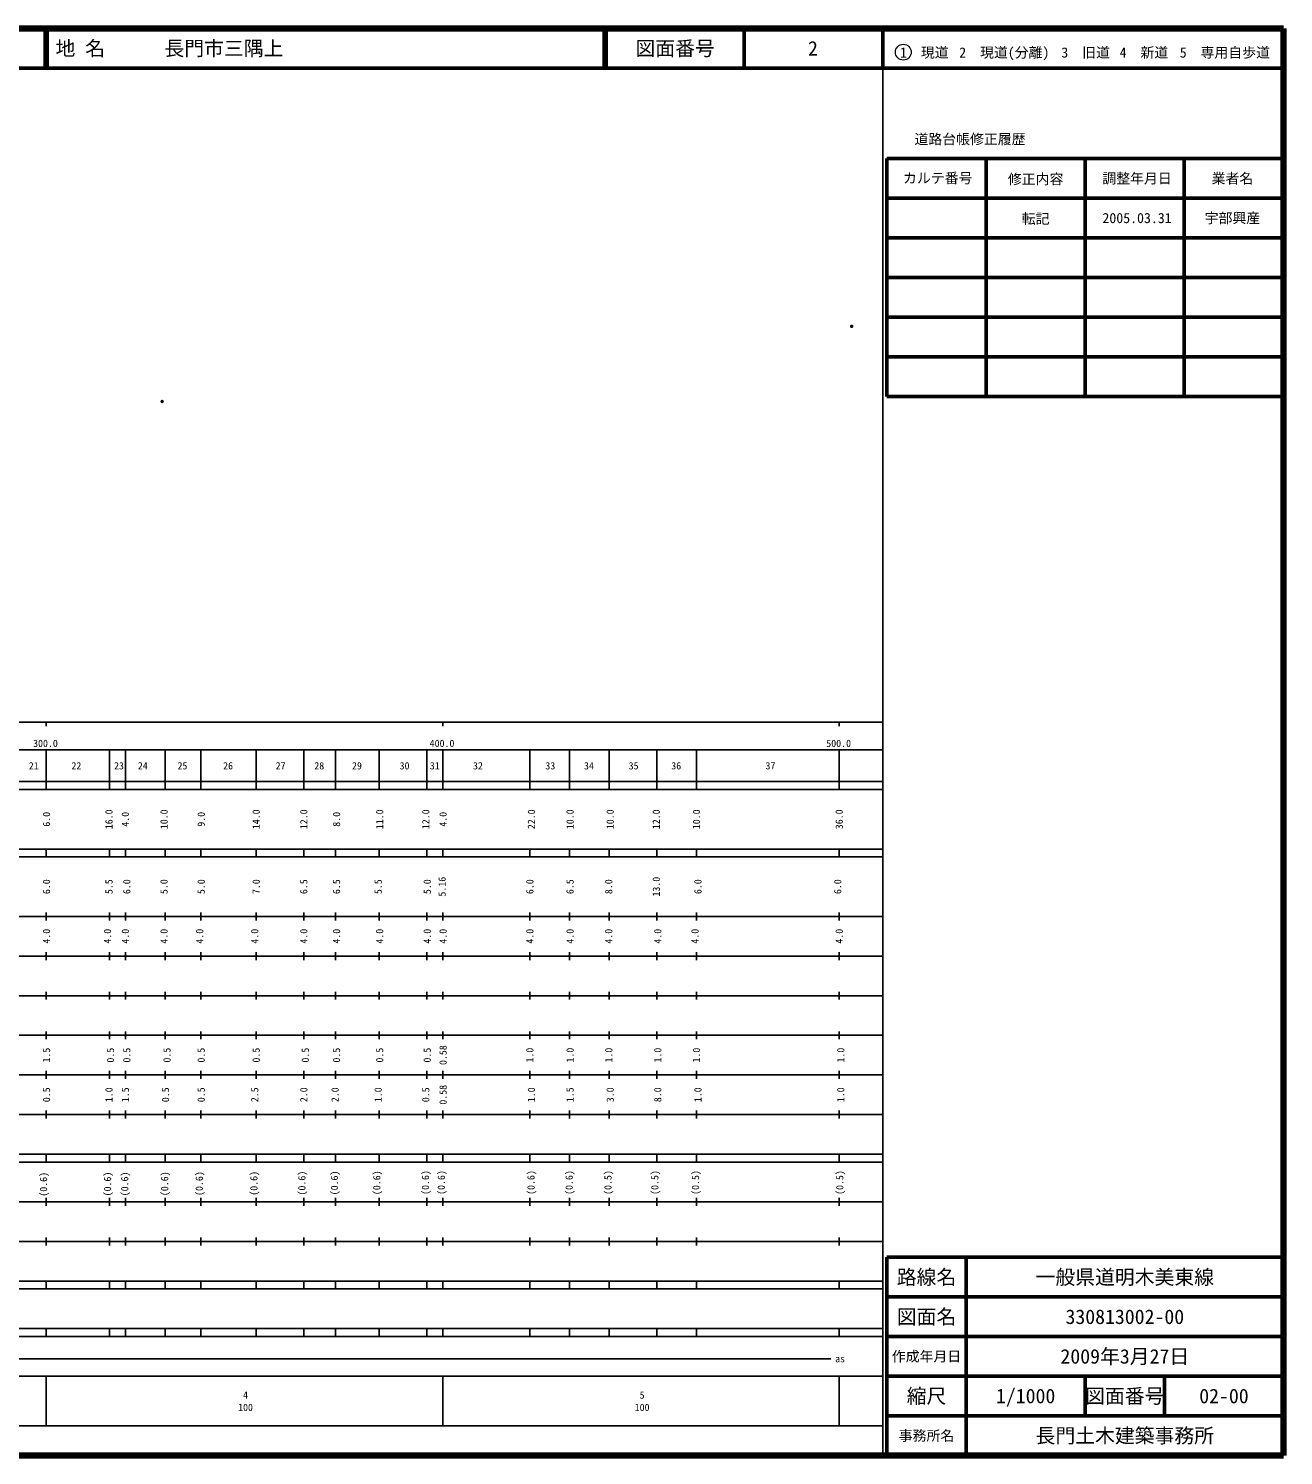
# Model space of a CAD drawing. Units: millimetres on the paper. Extents: x 40 to 680, y 20 to 380.
# Drawn here: x 363.6 to 680, y 20 to 380 of the extents above; entities that cross this region are included whole.
import ezdxf
from ezdxf.enums import TextEntityAlignment as Align

# ---------------------------------------------------------------- set-up
doc = ezdxf.new("R2010")
doc.units = ezdxf.units.MM
doc.header["$PDMODE"] = 32
doc.header["$PDSIZE"] = 0.5
doc.layers.add('M-OTRS', color=6, linetype='Continuous')
for name, color, linetype, lineweight in [('M-TTL', 2, 'Continuous', 140), ('M-TTL-BAND', 7, 'Continuous', 25), ('M-TTL-FRAM', 2, 'Continuous', 50), ('M-TTL-LINE', 7, 'Continuous', 50), ('M-TTL-TXT', 7, 'Continuous', 13)]:
    doc.layers.add(name, color=color, linetype=linetype, lineweight=lineweight)
doc.styles.add('ＭＳ ゴシック', font='')
doc.styles.get('ＭＳ ゴシック').set_extended_font_data('MS Gothic')

msp = doc.modelspace()

# ---------------------------------------------------------------- linework, layer by layer
at = {"layer": 'M-OTRS'}
for p in [(571.128, 304.87), (397.247, 285.881)]:
    msp.add_point(p, dxfattribs=at)
at = {"layer": 'M-TTL'}
for p, q in [((680, 380), (40, 380)), ((680, 20), (680, 380)), ((40, 20), (680, 20))]:
    msp.add_line(p, q, dxfattribs=at)
at = {"layer": 'M-TTL-BAND'}
for p, q in [((579, 20), (579, 370)), ((40, 205), (579, 205)), ((368, 205), (368, 204)), ((468, 205), (468, 204)), ((568, 205), (568, 204)), ((68, 198), (579, 198)), ((368, 198), (368, 188)), ((384, 198), (384, 188)), ((388, 198), (388, 188)), ((398, 198), (398, 188)), ((407, 198), (407, 188)), ((421, 198), (421, 188)), ((433, 198), (433, 188)), ((441, 198), (441, 188)), ((452, 198), (452, 188)), ((464, 198), (464, 188)), ((468, 198), (468, 188)), ((490, 198), (490, 188)), ((500, 198), (500, 188)), ((510, 198), (510, 188)), ((522, 198), (522, 188)), ((532, 198), (532, 188)), ((568, 198), (568, 188)), ((40, 190), (579, 190)), ((40, 188), (579, 188)), ((40, 173), (579, 173)), ((368, 173), (368, 171)), ((384, 173), (384, 171)), ((388, 173), (388, 171)), ((398, 173), (398, 171)), ((407, 173), (407, 171)), ((421, 173), (421, 171)), ((433, 173), (433, 171)), ((441, 173), (441, 171)), ((452, 173), (452, 171)), ((464, 173), (464, 171)), ((468, 171), (468, 173)), ((490, 173), (490, 171)), ((500, 173), (500, 171)), ((510, 173), (510, 171)), ((522, 173), (522, 171)), ((532, 173), (532, 171)), ((568, 171), (568, 173)), ((40, 171), (579, 171)), ((40, 156), (579, 156)), ((368, 157), (368, 155)), ((384, 157), (384, 155)), ((388, 157), (388, 155)), ((398, 157), (398, 155)), ((407, 157), (407, 155)), ((421, 157), (421, 155)), ((433, 157), (433, 155)), ((441, 157), (441, 155)), ((452, 157), (452, 155)), ((464, 157), (464, 155)), ((468, 155), (468, 157)), ((490, 157), (490, 155)), ((500, 157), (500, 155)), ((510, 157), (510, 155)), ((522, 157), (522, 155)), ((532, 157), (532, 155)), ((568, 155), (568, 157)), ((46, 146), (579, 146)), ((368, 147), (368, 145)), ((384, 147), (384, 145)), ((388, 147), (388, 145)), ((398, 147), (398, 145)), ((407, 147), (407, 145)), ((421, 147), (421, 145)), ((433, 147), (433, 145)), ((441, 147), (441, 145)), ((452, 147), (452, 145)), ((464, 147), (464, 145)), ((468, 145), (468, 147)), ((490, 147), (490, 145)), ((500, 147), (500, 145)), ((510, 147), (510, 145)), ((522, 147), (522, 145)), ((532, 147), (532, 145)), ((568, 145), (568, 147)), ((368, 137), (368, 135)), ((384, 137), (384, 135)), ((388, 137), (388, 135)), ((398, 137), (398, 135)), ((407, 137), (407, 135)), ((421, 137), (421, 135)), ((433, 137), (433, 135)), ((441, 137), (441, 135)), ((452, 137), (452, 135)), ((464, 137), (464, 135)), ((468, 135), (468, 137)), ((490, 137), (490, 135)), ((500, 137), (500, 135)), ((510, 137), (510, 135)), ((522, 137), (522, 135)), ((532, 137), (532, 135)), ((568, 135), (568, 137)), ((52, 136), (579, 136)), ((46, 126), (579, 126)), ((368, 127), (368, 125)), ((384, 127), (384, 125)), ((388, 127), (388, 125)), ((398, 127), (398, 125)), ((407, 127), (407, 125)), ((421, 127), (421, 125)), ((433, 127), (433, 125)), ((441, 127), (441, 125)), ((452, 127), (452, 125)), ((464, 127), (464, 125)), ((468, 125), (468, 127)), ((490, 127), (490, 125)), ((500, 127), (500, 125)), ((510, 127), (510, 125)), ((522, 127), (522, 125)), ((532, 127), (532, 125)), ((568, 125), (568, 127)), ((52, 116), (579, 116)), ((368, 117), (368, 115)), ((384, 117), (384, 115)), ((388, 117), (388, 115)), ((398, 117), (398, 115)), ((407, 117), (407, 115)), ((421, 117), (421, 115)), ((433, 117), (433, 115)), ((441, 117), (441, 115)), ((452, 117), (452, 115)), ((464, 117), (464, 115)), ((468, 115), (468, 117)), ((490, 117), (490, 115)), ((500, 117), (500, 115)), ((510, 117), (510, 115)), ((522, 117), (522, 115)), ((532, 117), (532, 115)), ((568, 115), (568, 117)), ((46, 106), (579, 106)), ((368, 107), (368, 105)), ((384, 107), (384, 105)), ((388, 107), (388, 105)), ((398, 107), (398, 105)), ((407, 107), (407, 105)), ((421, 107), (421, 105)), ((433, 107), (433, 105)), ((441, 107), (441, 105)), ((452, 107), (452, 105)), ((464, 107), (464, 105)), ((468, 105), (468, 107)), ((490, 107), (490, 105)), ((500, 107), (500, 105)), ((510, 107), (510, 105)), ((522, 107), (522, 105)), ((532, 107), (532, 105)), ((568, 105), (568, 107)), ((40, 96), (579, 96)), ((40, 94), (579, 94)), ((368, 96), (368, 94)), ((384, 96), (384, 94)), ((388, 96), (388, 94)), ((398, 96), (398, 94)), ((407, 96), (407, 94)), ((421, 96), (421, 94)), ((433, 96), (433, 94)), ((441, 96), (441, 94)), ((452, 96), (452, 94)), ((464, 96), (464, 94)), ((468, 94), (468, 96)), ((490, 96), (490, 94)), ((500, 96), (500, 94)), ((510, 96), (510, 94)), ((522, 96), (522, 94)), ((532, 96), (532, 94)), ((568, 94), (568, 96)), ((49, 84), (579, 84)), ((368, 85), (368, 83)), ((384, 85), (384, 83)), ((388, 85), (388, 83)), ((398, 85), (398, 83)), ((407, 85), (407, 83)), ((421, 85), (421, 83)), ((433, 85), (433, 83)), ((441, 85), (441, 83)), ((452, 85), (452, 83)), ((464, 85), (464, 83)), ((468, 83), (468, 85)), ((490, 85), (490, 83)), ((500, 85), (500, 83)), ((510, 85), (510, 83)), ((522, 85), (522, 83)), ((532, 85), (532, 83)), ((568, 83), (568, 85)), ((40, 74), (579, 74)), ((368, 75), (368, 73)), ((384, 75), (384, 73)), ((388, 75), (388, 73)), ((398, 75), (398, 73)), ((407, 75), (407, 73)), ((421, 75), (421, 73)), ((433, 75), (433, 73)), ((441, 75), (441, 73)), ((452, 75), (452, 73)), ((464, 75), (464, 73)), ((468, 73), (468, 75)), ((490, 75), (490, 73)), ((500, 75), (500, 73)), ((510, 75), (510, 73)), ((522, 75), (522, 73)), ((532, 75), (532, 73)), ((568, 73), (568, 75)), ((40, 64), (579, 64)), ((40, 62), (579, 62)), ((368, 64), (368, 62)), ((384, 64), (384, 62)), ((388, 64), (388, 62)), ((398, 64), (398, 62)), ((407, 64), (407, 62)), ((421, 64), (421, 62)), ((433, 64), (433, 62)), ((441, 64), (441, 62)), ((452, 64), (452, 62)), ((464, 64), (464, 62)), ((468, 62), (468, 64)), ((490, 64), (490, 62)), ((500, 64), (500, 62)), ((510, 64), (510, 62)), ((522, 64), (522, 62)), ((532, 64), (532, 62)), ((568, 62), (568, 64)), ((40, 52), (579, 52)), ((368, 52), (368, 50)), ((384, 52), (384, 50)), ((388, 52), (388, 50)), ((398, 52), (398, 50)), ((407, 52), (407, 50)), ((421, 52), (421, 50)), ((433, 52), (433, 50)), ((441, 52), (441, 50)), ((452, 52), (452, 50)), ((464, 52), (464, 50)), ((468, 50), (468, 52)), ((490, 52), (490, 50)), ((500, 52), (500, 50)), ((510, 52), (510, 50)), ((522, 52), (522, 50)), ((532, 52), (532, 50)), ((568, 50), (568, 52)), ((40, 50), (579, 50)), ((70.805, 44.406), (565.903, 44.406)), ((40, 40), (579, 40)), ((368, 40), (368, 27.5)), ((468, 40), (468, 27.5)), ((568, 40), (568, 27.5)), ((68, 27.5), (579, 27.5))]:
    msp.add_line(p, q, dxfattribs=at)
at = {"layer": 'M-TTL-FRAM'}
for p, q in [((580, 347.197), (580, 287.197)), ((580, 347.197), (680, 347.197)), ((580, 287.197), (680, 287.197)), ((680, 70), (580, 70)), ((580, 70), (580, 20))]:
    msp.add_line(p, q, dxfattribs=at)
at = {"layer": 'M-TTL-LINE'}
for p, q in [((367.75, 380), (367.75, 370)), ((368.25, 380), (368.25, 370)), ((508.747, 380), (508.747, 370)), ((509.247, 380), (509.247, 370)), ((543.997, 380), (543.997, 370)), ((579, 380), (579, 370)), ((40, 370), (680, 370)), ((605, 347.197), (605, 287.197)), ((630, 347.197), (630, 287.197)), ((655, 347.197), (655, 287.197)), ((580, 337.197), (680, 337.197)), ((580, 327.197), (680, 327.197)), ((580, 317.197), (680, 317.197)), ((580, 307.197), (680, 307.197)), ((580, 297.197), (680, 297.197)), ((600, 70), (600, 20)), ((680, 60), (580, 60)), ((680, 50), (580, 50)), ((680, 40), (580, 40)), ((630, 40), (630, 30)), ((650, 40), (650, 30)), ((680, 30), (580, 30))]:
    msp.add_line(p, q, dxfattribs=at)
at = {"layer": 'M-TTL-TXT'}
msp.add_circle((584.147, 374.034), 2, dxfattribs=at)

# ---------------------------------------------------------------- texts
at = {"layer": 'M-TTL-BAND', "style": 'ＭＳ ゴシック'}
for s, p in [('300.0', (367.844, 198.195)), ('400.0', (467.844, 198.195)), ('500.0', (567.844, 198.195))]:
    msp.add_text(s, height=1.833, dxfattribs=at).set_placement(p, align=Align.BOTTOM_CENTER)
for s, p in [('21', (364.888, 194)), ('22', (375.638, 194)), ('23', (386.389, 194)), ('24', (392.389, 194)), ('25', (402.389, 194)), ('26', (413.89, 194)), ('27', (427.14, 194)), ('28', (436.891, 194)), ('29', (446.391, 194)), ('30', (458.391, 194)), ('31', (466.012, 194)), ('32', (476.892, 194)), ('33', (495.143, 194)), ('34', (504.893, 194)), ('35', (516.144, 194)), ('36', (526.894, 194)), ('37', (550.645, 194)), ('as', (568.201, 44.406)), ('4', (418.288, 35.238)), ('5', (518.288, 35.238)), ('100', (418.288, 32.131)), ('100', (518.288, 32.131))]:
    msp.add_text(s, height=1.833, dxfattribs=at).set_placement(p, align=Align.MIDDLE_CENTER)
for s, p in [('6.0', (368.096, 180.5)), ('16.0', (383.847, 180.5)), ('4.0', (387.972, 180.5)), ('10.0', (397.723, 180.5)), ('9.0', (407.098, 180.5)), ('14.0', (420.973, 180.5)), ('12.0', (432.974, 180.5)), ('8.0', (441.224, 180.5)), ('11.0', (452.1, 180.5)), ('12.0', (463.725, 180.5)), ('4.0', (468.087, 180.5)), ('22.0', (490.351, 180.5)), ('10.0', (500.101, 180.5)), ('10.0', (510.227, 180.5)), ('12.0', (521.852, 180.5)), ('10.0', (531.977, 180.5)), ('36.0', (567.979, 180.5)), ('5.16', (467.836, 163.5)), ('13.0', (521.852, 163.5)), ('6.0', (368.096, 163.5)), ('5.5', (383.847, 163.5)), ('6.0', (388.347, 163.5)), ('5.0', (397.723, 163.5)), ('5.0', (407.098, 163.5)), ('7.0', (420.973, 163.5)), ('6.5', (432.974, 163.5)), ('6.5', (441.224, 163.5)), ('5.5', (451.724, 163.5)), ('5.0', (464.1, 163.5)), ('6.0', (489.976, 163.5)), ('6.5', (500.101, 163.5)), ('8.0', (509.852, 163.5)), ('6.0', (532.352, 163.5)), ('6.0', (567.604, 163.5)), ('4.0', (368.096, 151)), ('4.0', (383.472, 151)), ('4.0', (387.972, 151)), ('4.0', (397.723, 151)), ('4.0', (406.723, 151)), ('4.0', (420.598, 151)), ('4.0', (432.974, 151)), ('4.0', (441.224, 151)), ('4.0', (452.1, 151)), ('4.0', (464.1, 151)), ('4.0', (468.086, 151)), ('4.0', (489.976, 151)), ('4.0', (500.101, 151)), ('4.0', (509.852, 151)), ('4.0', (522.227, 151)), ('4.0', (531.602, 151)), ('4.0', (567.979, 151)), ('1.5', (368.096, 121)), ('0.5', (384.222, 121)), ('0.5', (388.347, 121)), ('0.5', (398.473, 121)), ('0.5', (407.098, 121)), ('0.5', (420.973, 121)), ('0.5', (433.349, 121)), ('0.5', (441.224, 121)), ('0.5', (452.1, 121)), ('0.5', (464.1, 121)), ('0.58', (468.086, 121)), ('1.0', (489.976, 121)), ('1.0', (500.101, 121)), ('1.0', (509.852, 121)), ('1.0', (522.227, 121)), ('1.0', (531.977, 121)), ('1.0', (568.354, 121)), ('0.5', (368.096, 111)), ('1.0', (383.847, 111)), ('1.5', (387.972, 111)), ('0.5', (398.098, 111)), ('0.5', (407.098, 111)), ('2.5', (420.598, 111)), ('2.0', (432.974, 111)), ('2.0', (440.849, 111)), ('1.0', (451.724, 111)), ('0.5', (463.725, 111)), ('0.58', (468.086, 111)), ('1.0', (490.351, 111)), ('1.5', (500.101, 111)), ('3.0', (510.227, 111)), ('8.0', (522.227, 111)), ('1.0', (532.352, 111)), ('1.0', (568.354, 111)), ('(0.6)', (367.339, 88.406)), ('(0.6)', (383.492, 88.482)), ('(0.6)', (387.818, 88.502)), ('(0.6)', (397.881, 88.55)), ('(0.6)', (406.62, 88.591)), ('(0.6)', (420.39, 88.656)), ('(0.6)', (432.484, 88.713)), ('(0.6)', (440.693, 88.751)), ('(0.6)', (451.374, 88.801)), ('(0.6)', (463.644, 88.859)), ('(0.6)', (467.644, 88.859)), ('(0.6)', (490.262, 88.859)), ('(0.6)', (499.885, 88.859)), ('(0.5)', (509.664, 88.859)), ('(0.5)', (521.49, 88.859)), ('(0.5)', (531.733, 88.859)), ('(0.5)', (568.11, 88.859))]:
    msp.add_text(s, height=1.833, rotation=90, dxfattribs=at).set_placement(p, align=Align.MIDDLE_CENTER)
at = {"layer": 'M-TTL-TXT', "style": 'ＭＳ ゴシック'}
msp.add_text('地 名      長門市三隅上', height=3.666, dxfattribs=at).set_placement((370.38, 375), align=Align.MIDDLE_LEFT)
for s, height, p in [('図面番号', 3.666, (526.622, 375)), ('2', 3.666, (561.372, 375)), ('1\u3000現道', 2.566, (589.448, 373.958)), ('2\u3000現道(分離)', 2.566, (609.619, 373.958)), ('3\u3000旧道', 2.566, (630.121, 373.958)), ('4\u3000新道', 2.566, (644.824, 373.958)), ('5\u3000専用自歩道', 2.566, (665.228, 373.958)), ('道路台帳修正履歴', 2.566, (600.968, 352.113)), ('カルテ番号', 2.566, (592.839, 342.277)), ('修正内容', 2.566, (617.509, 342.023)), ('調整年月日', 2.566, (643.089, 342.197)), ('業者名', 2.566, (667.134, 342.197)), ('転記', 2.566, (617.509, 332.023)), ('2005.03.31', 2.566, (643.089, 332.197)), ('宇部興産', 2.566, (667.134, 332.197)), ('路線名', 3.666, (590, 65)), ('一般県道明木美東線', 3.666, (640, 65)), ('図面名', 3.666, (590, 55)), ('330813002-00', 3.666, (640, 55)), ('2009年3月27日', 3.666, (640, 45)), ('作成年月日', 2.566, (590, 45)), ('縮尺', 3.666, (590, 35)), ('1/1000', 3.666, (615, 35)), ('図面番号', 3.666, (640, 35)), ('02-00', 3.666, (665, 35)), ('事務所名', 2.566, (590, 25)), ('長門土木建築事務所', 3.666, (640, 25))]:
    msp.add_text(s, height=height, dxfattribs=at).set_placement(p, align=Align.MIDDLE_CENTER)

doc.saveas('drawing.dxf')
